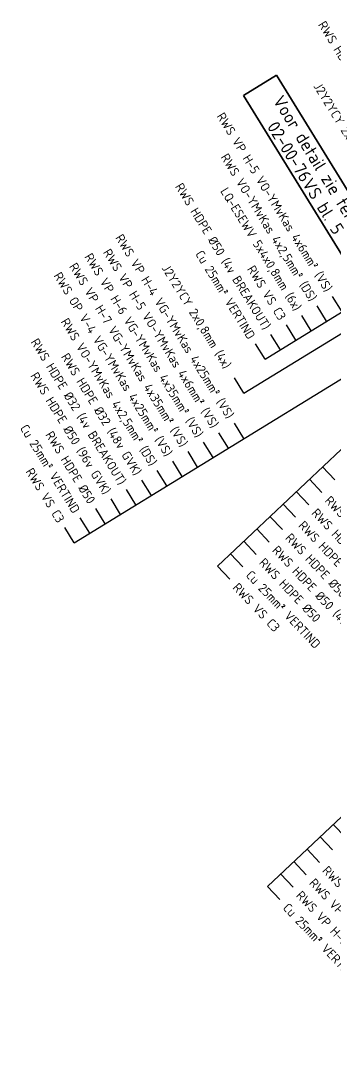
# Model space of a CAD drawing. Header units: metres. Extents: x 134219 to 139178, y 438661 to 444352.
# Drawn here: x 136581.6 to 136668.5, y 440776.3 to 441063.6 of the extents above; entities that cross this region are included whole.
import ezdxf
from ezdxf.enums import TextEntityAlignment as Align

# ---------------------------------------------------------------- set-up
doc = ezdxf.new("R2010")
doc.units = ezdxf.units.M
for name, color, linetype, lineweight in [('N-WE-KL-ET_LS_OV-T35', 3, 'Continuous', 35), ('N-WE-KL-ET_LS_OV_KABEL-T25', 7, 'Continuous', 25), ('X-XX-AL-AANPIJLING-S', 7, 'Continuous', 25)]:
    doc.layers.add(name, color=color, linetype=linetype, lineweight=lineweight)
doc.styles.add('NLCS-ISO', font='NLCS-ISO.ttf')

msp = doc.modelspace()

# ---------------------------------------------------------------- linework, layer by layer
at = {"layer": 'N-WE-KL-ET_LS_OV-T35'}
for p, q in [((136643.16, 441042.92), (136652.24, 441048.5)), ((136652.24, 441048.5), (136682.02, 441000.09)), ((136643.16, 441042.92), (136672.94, 440994.51))]:
    msp.add_line(p, q, dxfattribs=at)
at = {"layer": 'X-XX-AL-AANPIJLING-S'}
for p, q in [((136649.09, 440969.97), (136745.46, 441029.26)), ((136596.38, 440919.18), (136769.29, 441025.56)), ((136643.23, 440960.53), (136742.24, 441021.44)), ((136666.12, 440980.45), (136663.5, 440984.7)), ((136670.38, 440983.07), (136667.76, 440987.32)), ((136661.86, 440977.83), (136659.24, 440982.08)), ((136657.6, 440975.21), (136654.98, 440979.46)), ((136653.35, 440972.59), (136650.73, 440976.84)), ((136649.09, 440969.97), (136646.47, 440974.22)), ((136694.96, 440968.53), (136635.92, 440912.72)), ((136643.23, 440960.53), (136640.61, 440964.79)), ((136643.23, 440948), (136640.61, 440952.26)), ((136638.97, 440945.38), (136636.35, 440949.64)), ((136630.45, 440940.14), (136627.83, 440944.4)), ((136634.71, 440942.76), (136632.09, 440947.02)), ((136626.19, 440937.52), (136623.57, 440941.78)), ((136621.93, 440934.9), (136619.31, 440939.16)), ((136668.42, 440936.56), (136664.99, 440940.2)), ((136617.67, 440932.28), (136615.05, 440936.54)), ((136770.2, 440937.93), (136649.79, 440824.12)), ((136664.79, 440933.13), (136661.35, 440936.76)), ((136613.41, 440929.66), (136610.79, 440933.92)), ((136661.16, 440929.69), (136657.72, 440933.33)), ((136609.16, 440927.04), (136606.54, 440931.3)), ((136604.9, 440924.42), (136602.28, 440928.68)), ((136657.52, 440926.26), (136654.09, 440929.89)), ((136600.64, 440921.8), (136598.02, 440926.06)), ((136653.89, 440922.83), (136650.45, 440926.46)), ((136596.38, 440919.18), (136593.76, 440923.44)), ((136650.25, 440919.39), (136646.82, 440923.02)), ((136646.62, 440915.96), (136643.19, 440919.59)), ((136642.99, 440912.52), (136639.55, 440916.15)), ((136639.35, 440909.09), (136635.92, 440912.72)), ((136671.39, 440837.66), (136667.96, 440841.29)), ((136667.76, 440834.22), (136664.32, 440837.86)), ((136664.13, 440830.79), (136660.69, 440834.42)), ((136660.49, 440827.35), (136657.06, 440830.99)), ((136656.86, 440823.92), (136653.42, 440827.55)), ((136653.22, 440820.48), (136649.79, 440824.12))]:
    msp.add_line(p, q, dxfattribs=at)

# ---------------------------------------------------------------- texts
at = {"layer": 'N-WE-KL-ET_LS_OV-T35', "style": 'NLCS-ISO'}
for s, p in [('Voor detail zie tek.nr.', (136663.18, 441021.87)), ('02-00-76VS bl. 5', (136658.82, 441019.19))]:
    msp.add_text(s, height=3.5, rotation=301.6008, dxfattribs=at).set_placement(p, align=Align.CENTER)
at = {"layer": 'N-WE-KL-ET_LS_OV_KABEL-T25', "style": 'NLCS-ISO'}
for s, p in [('RWS HDPE Ø50 (4v BREAKOUT)', (136689.25, 441023.27)), ('J2Y2YCY 2x0,8mm (4x)', (136680.74, 441018.03)), ('RWS VP H-5 VO-YMvKas 4x6mm² (VS)', (136666.75, 440988.96)), ('RWS VO-YMvKas 4x2,5mm² (DS)', (136662.5, 440986.34)), ('RWS HDPE Ø50 (4v BREAKOUT)', (136649.72, 440978.48)), ('LQ-ESEWV 5x4x0,8mm (6x)', (136658.24, 440983.72)), ('RWS VP H-4 VG-YMvKas 4x25mm² (VS)', (136639.6, 440953.9)), ('RWS VP H-6 VG-YMvKas 4x35mm² (VS)', (136631.08, 440948.66)), ('RWS VP H-5 VO-YMvKas 4x6mm² (VS)', (136635.34, 440951.28)), ('Cu 25mm² VERTIND', (136645.46, 440975.86)), ('RWS VP H-7 VG-YMvKas 4x35mm² (VS)', (136626.82, 440946.04)), ('RWS VS C3', (136653.98, 440981.1)), ('RWS OP V-4 VG-YMvKas 4x25mm² (VS)', (136622.56, 440943.42)), ('J2Y2YCY 2x0,8mm (4x) ', (136639.6, 440966.42)), ('RWS VO-YMvKas 4x2,5mm² (DS)', (136618.31, 440940.8)), ('RWS HDPE Ø32 (4v BREAKOUT)', (136609.79, 440935.56)), ('RWS HDPE Ø32 (48v GVK)', (136614.05, 440938.18)), ('RWS HDPE Ø50 (96v GVK)', (136605.53, 440932.94)), ('Cu 25mm² VERTIND', (136597.01, 440927.7)), ('RWS HDPE Ø50', (136601.27, 440930.32)), ('RWS VS C3', (136592.75, 440925.08))]:
    msp.add_text(s, height=2.5, rotation=301.6008, dxfattribs=at).set_placement(p, align=Align.MIDDLE_RIGHT)
for s, p in [('RWS VO-YMvKas 4x2,5mm² (DS)', (136666.31, 440931.52)), ('RWS HDPE Ø32 (48v GVK)', (136662.67, 440928.09)), ('RWS HDPE Ø32 (4v BREAKOUT)', (136659.04, 440924.65)), ('RWS HDPE Ø50 (96v GVK)', (136655.41, 440921.22)), ('RWS HDPE Ø50 (4v BREAKOUT)', (136651.77, 440917.78)), ('RWS HDPE Ø50', (136648.14, 440914.35)), ('Cu 25mm² VERTIND', (136644.51, 440910.91)), ('RWS VS C3', (136640.87, 440907.48)), ('RWS VP H-7 VG-YMvKas 4x16mm² (VS)', (136665.64, 440829.18)), ('RWS VP H-8 VG-YMvKas 4x16mm² (VS)', (136662.01, 440825.75)), ('RWS VP H-10 VG-YMvKas 4x16mm² (DRIP)', (136658.38, 440822.31)), ('Cu 25mm² VERTIND', (136654.74, 440818.88))]:
    msp.add_text(s, height=2.5, rotation=313.3873, dxfattribs=at).set_placement(p, align=Align.MIDDLE_LEFT)

doc.saveas('drawing.dxf')
